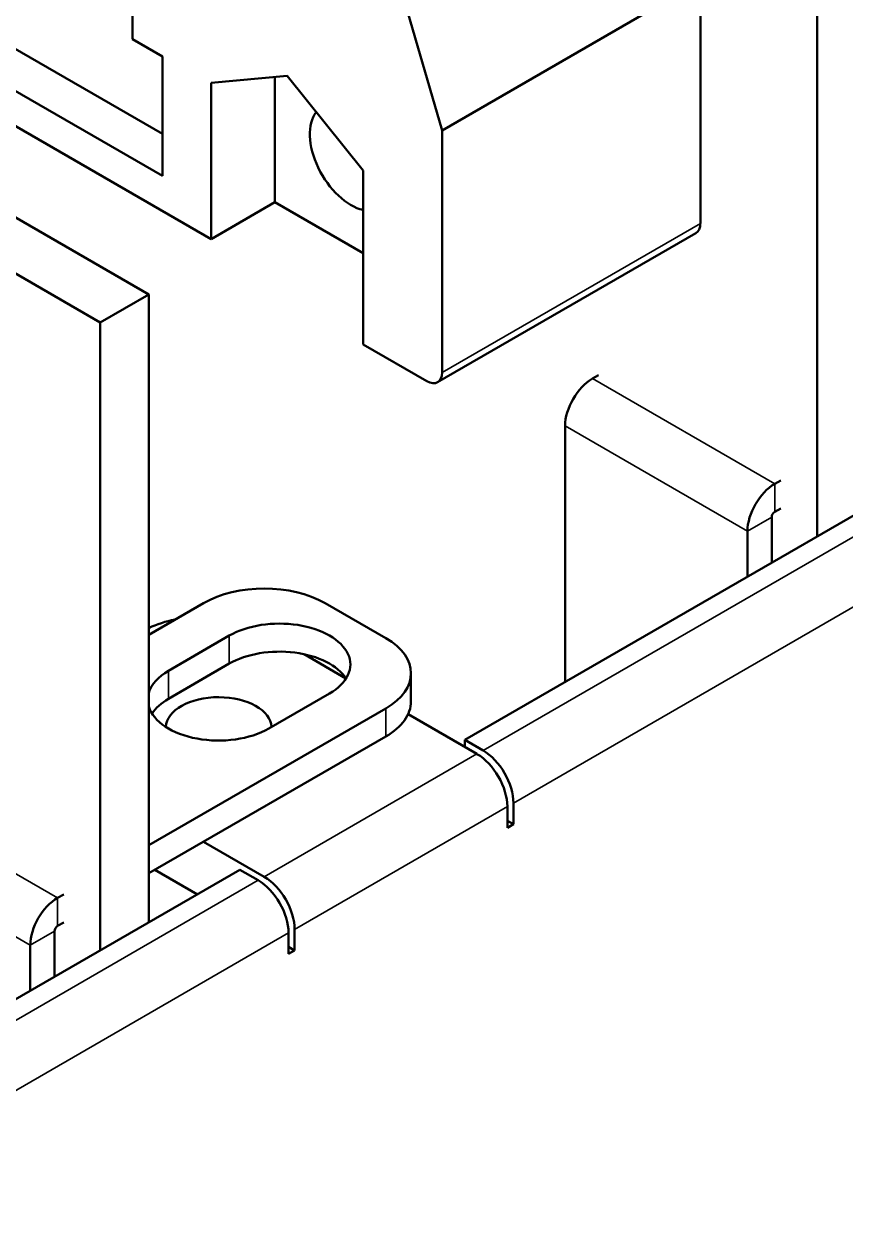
# Model space of a CAD drawing. Header units: millimetres. Extents: x 3100 to 5091, y 868 to 1900.
# Drawn here: x 4092.85 to 4111.96, y 1654.98 to 1682.75 of the extents above; entities that cross this region are included whole.
import ezdxf

# ---------------------------------------------------------------- set-up
doc = ezdxf.new("R2010")
doc.units = ezdxf.units.MM
doc.header["$LTSCALE"] = 1.8
doc.layers.add('외형선(ISO)', color=7, linetype='Continuous', lineweight=50)
doc.layers.add('좁은 외형선(ISO)', color=7, linetype='Continuous', lineweight=35)

msp = doc.modelspace()

# ---------------------------------------------------------------- linework, layer by layer
at = {"layer": '외형선(ISO)'}
for p, q in [((4099.699, 1690.17), (4102.581, 1680.27)), ((4095.376, 1682.389), (4095.376, 1689.737)), ((4111.314, 1670.819), (4111.314, 1685.434)), ((4096.076, 1680.188), (4089.387, 1684.05)), ((4102.581, 1680.27), (4108.592, 1683.74)), ((4108.592, 1678.106), (4108.592, 1683.74)), ((4096.076, 1679.208), (4089.387, 1683.071)), ((4095.376, 1682.389), (4096.076, 1681.985)), ((4097.207, 1677.739), (4089.561, 1682.153)), ((4096.076, 1679.208), (4096.076, 1681.985)), ((4098.975, 1681.536), (4097.207, 1681.378)), ((4098.692, 1681.51), (4098.692, 1678.596)), ((4100.743, 1679.336), (4098.975, 1681.536)), ((4097.207, 1681.378), (4097.207, 1677.739)), ((4102.581, 1680.27), (4102.581, 1674.636)), ((4090.304, 1679.601), (4095.758, 1676.453)), ((4100.743, 1675.289), (4100.743, 1679.336)), ((4098.692, 1678.596), (4097.207, 1677.739)), ((4100.743, 1677.412), (4098.692, 1678.596)), ((4094.626, 1675.8), (4090.761, 1678.031)), ((4102.478, 1674.407), (4108.488, 1677.877)), ((4095.758, 1676.453), (4094.626, 1675.8)), ((4095.758, 1676.453), (4095.758, 1661.838)), ((4094.626, 1661.184), (4094.626, 1675.8)), ((4102.228, 1674.432), (4100.743, 1675.289)), ((4106.081, 1674.493), (4106.223, 1674.575)), ((4105.445, 1667.431), (4105.445, 1673.391)), ((4114.567, 1672.697), (4103.112, 1666.083)), ((4110.324, 1672.044), (4110.465, 1672.125)), ((4110.324, 1671.391), (4110.465, 1671.472)), ((4110.253, 1670.207), (4110.253, 1671.268)), ((4109.688, 1669.88), (4109.688, 1670.941)), ((4095.758, 1668.533), (4097.03, 1669.268)), ((4101.273, 1668.451), (4099.859, 1669.268)), ((4096.217, 1667.696), (4097.631, 1668.512)), ((4097.631, 1667.859), (4096.217, 1667.043)), ((4099.373, 1668.079), (4100.345, 1667.517)), ((4101.859, 1667.635), (4101.859, 1666.981)), ((4099.965, 1667.165), (4098.551, 1666.349)), ((4095.758, 1663.634), (4101.273, 1666.818)), ((4101.791, 1666.683), (4103.394, 1665.757)), ((4095.758, 1662.981), (4101.273, 1666.165)), ((4103.112, 1665.92), (4103.112, 1666.083)), ((4103.112, 1666.083), (4103.536, 1665.838)), ((4104.101, 1664.042), (4104.101, 1664.532)), ((4104.243, 1664.614), (4104.243, 1664.124)), ((4104.243, 1664.124), (4104.101, 1664.205)), ((4104.243, 1664.124), (4104.101, 1664.042)), ((4097.03, 1663.715), (4098.445, 1662.899)), ((4097.879, 1663.062), (4086.424, 1656.449)), ((4095.899, 1663.062), (4096.889, 1662.491)), ((4098.303, 1662.817), (4097.879, 1663.062)), ((4093.636, 1662.409), (4093.778, 1662.491)), ((4093.636, 1661.756), (4093.778, 1661.838)), ((4093.566, 1660.572), (4093.566, 1661.633)), ((4099.01, 1661.103), (4099.01, 1661.593)), ((4099.152, 1661.674), (4099.152, 1661.184)), ((4093, 1660.245), (4093, 1661.307)), ((4099.152, 1661.184), (4099.01, 1661.266)), ((4099.152, 1661.184), (4099.01, 1661.103))]:
    msp.add_line(p, q, dxfattribs=at)
for centre, major_axis, start_param, end_param in [((4100.46, 1679.633), (-0.675, 1.169), 0.218449, 2.657007), ((4108.238, 1678.31), (0.25, -0.433), 0, 0.785398), ((4102.228, 1674.84), (0.25, -0.433), 5.497787, 7.068583), ((4106.081, 1673.758), (0.45, 0.779), 0.785398, 2.356194), ((4110.324, 1671.309), (0.45, 0.779), 0.785398, 2.356194), ((4110.324, 1671.309), (0.05, 0.0866), 0.785398, 2.356194), ((4098.445, 1668.451), (2, 0), 0.785398, 2.356194), ((4097.03, 1667.798), (2, 0), 1.905168, 2.260613), ((4098.798, 1667.839), (1.65, 0), 5.497787, 8.63938), ((4099.859, 1667.635), (2, 0), 5.497787, 7.068583), ((4098.798, 1667.186), (1.65, 0), 0.349938, 2.356194), ((4097.384, 1667.022), (-1.65, 0), 5.497787, 6.113654), ((4097.384, 1666.369), (-1.65, 0), 5.497787, 5.933247), ((4097.384, 1666.369), (-1.23, 0), 3.163652, 6.25832), ((4099.859, 1666.981), (2, 0), 5.497787, 6.283185), ((4097.384, 1667.022), (-1.65, 0), 0.169531, 2.356194), ((4103.394, 1664.94), (-0.5, 0.866), 3.926991, 5.497787), ((4103.536, 1665.022), (0.5, -0.866), 0.785398, 2.356194), ((4098.303, 1662.001), (-0.5, 0.866), 3.926991, 5.497787), ((4098.445, 1662.082), (0.5, -0.866), 0.785398, 2.356194), ((4093.636, 1661.674), (0.45, 0.779), 0.785398, 2.356194), ((4093.636, 1661.674), (0.05, 0.0866), 0.785398, 2.356194)]:
    msp.add_ellipse(centre, major_axis=major_axis, ratio=0.57735, start_param=start_param, end_param=end_param, dxfattribs=at)
at = {"layer": '좁은 외형선(ISO)'}
for p, q in [((4102.581, 1674.636), (4108.592, 1678.106)), ((4106.081, 1674.493), (4110.324, 1672.044)), ((4105.445, 1673.391), (4109.688, 1670.941)), ((4114.991, 1672.452), (4103.536, 1665.838)), ((4110.324, 1672.044), (4110.324, 1671.391)), ((4104.243, 1664.614), (4115.698, 1671.227)), ((4109.688, 1670.941), (4110.253, 1671.268)), ((4097.631, 1668.512), (4097.631, 1667.859)), ((4096.217, 1667.696), (4096.217, 1667.043)), ((4101.273, 1666.818), (4101.273, 1666.165)), ((4103.394, 1665.757), (4098.445, 1662.899)), ((4089.394, 1664.859), (4093.636, 1662.409)), ((4099.152, 1661.674), (4104.101, 1664.532)), ((4088.757, 1663.756), (4093, 1661.307)), ((4098.303, 1662.817), (4086.848, 1656.204)), ((4093.636, 1662.409), (4093.636, 1661.756)), ((4087.555, 1654.979), (4099.01, 1661.593)), ((4093, 1661.307), (4093.566, 1661.633))]:
    msp.add_line(p, q, dxfattribs=at)

doc.saveas('drawing.dxf')
